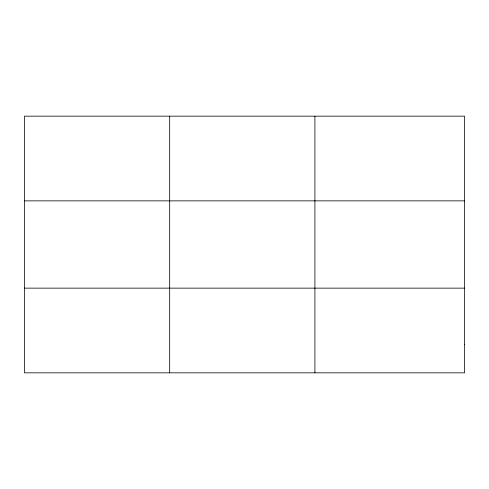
<?xml version="1.0" encoding="UTF-8"?>
<svg xmlns="http://www.w3.org/2000/svg" width="489" height="489" viewBox="0 0 489 489"><rect width="100%" height="100%" fill="white"/><g stroke="black" fill="none" stroke-linecap="round" stroke-linejoin="round"><path stroke-width="0.73" d="M169.683 116.162L169.683 372.838M314.916 116.162L314.916 372.838M24.45 200.863L464.55 200.863M24.45 288.137L464.55 288.137M464.55 344.604L464.55 372.838L24.45 372.838L24.45 116.162L464.55 116.162L464.55 344.604"/></g></svg>
